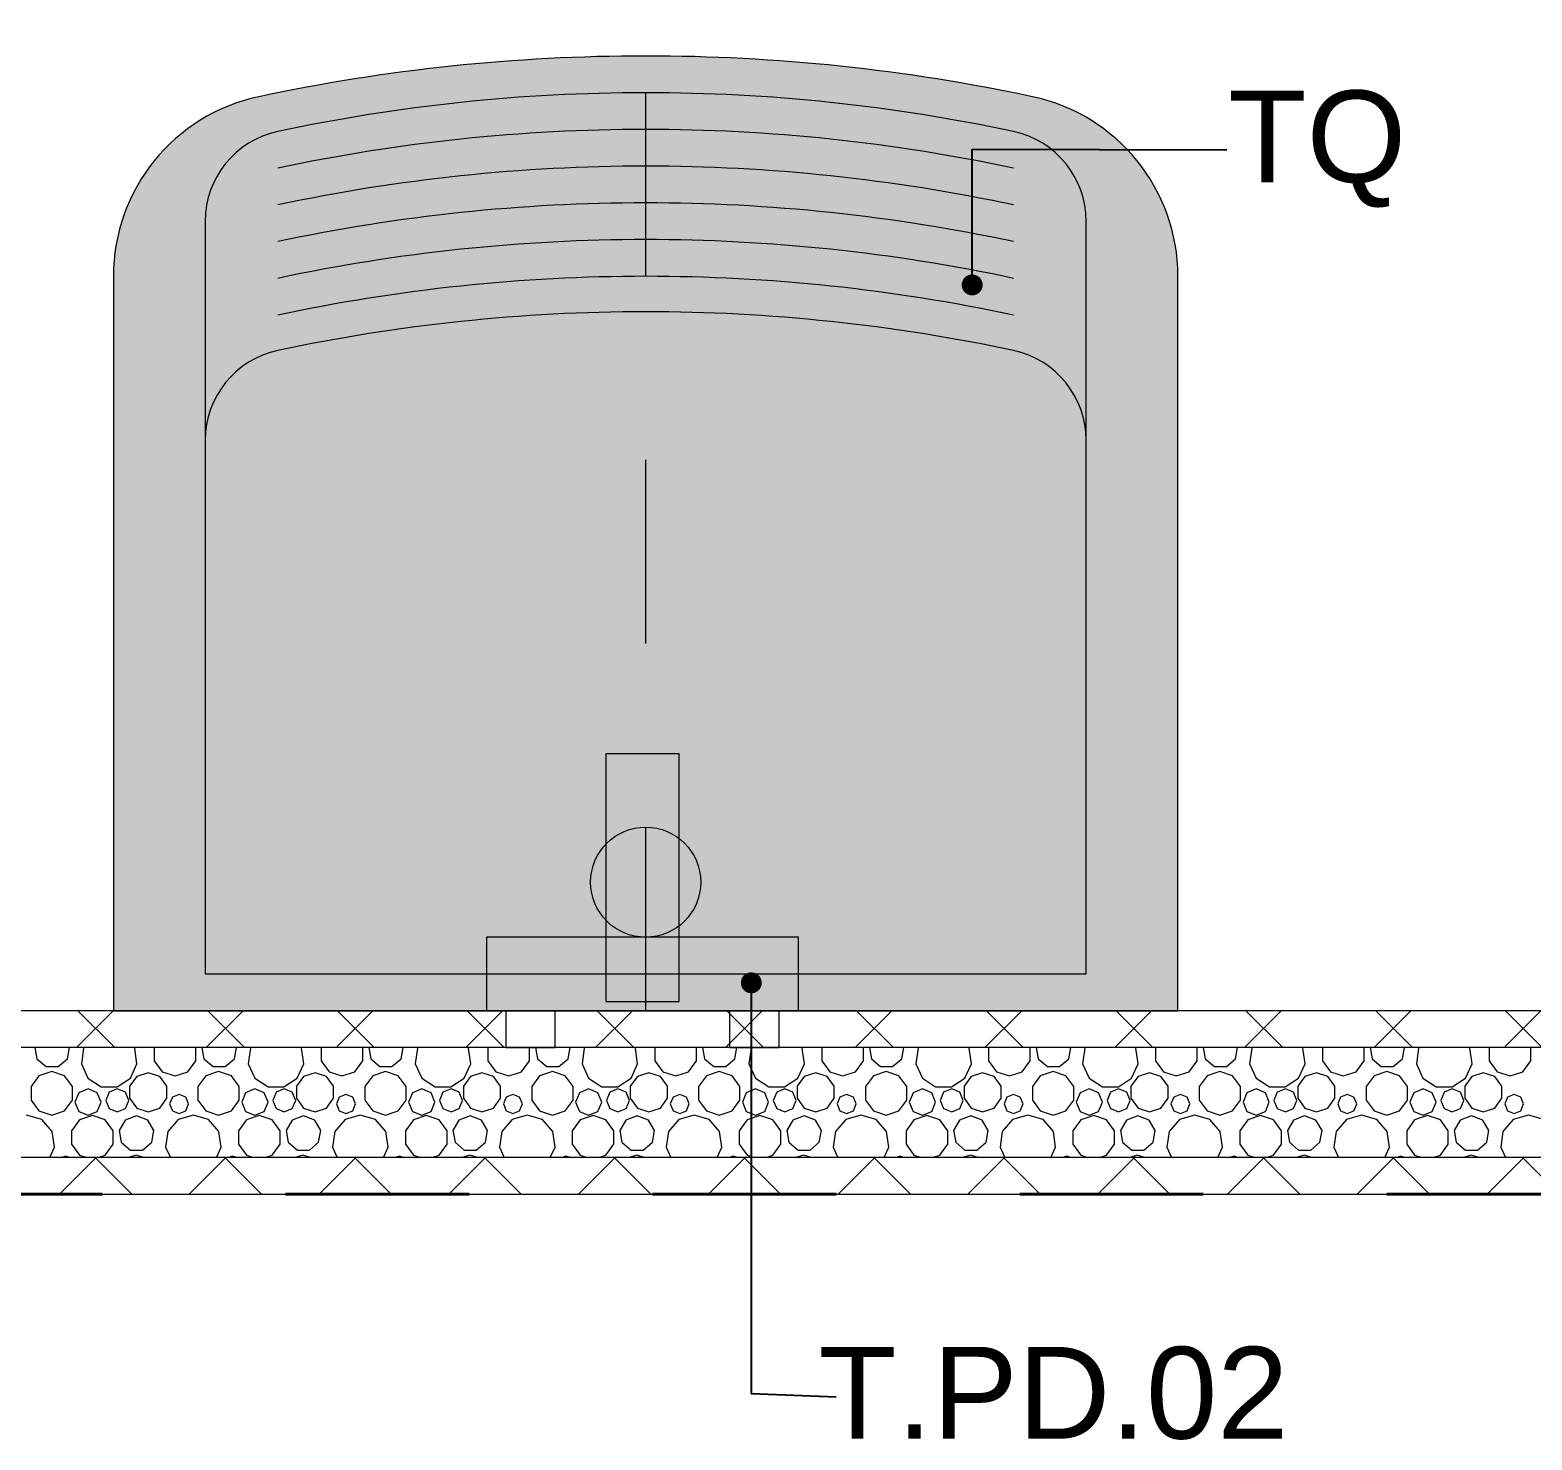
# Model space of a CAD drawing. Header units: metres. Extents: x -1.4 to 64, y -2.2 to 1.7.
# Drawn here: x -0.389 to 0.429, y -2.133 to -1.365 of the extents above; entities that cross this region are included whole.
import ezdxf

# ---------------------------------------------------------------- set-up
doc = ezdxf.new("R2010")
doc.units = ezdxf.units.M
doc.header["$MEASUREMENT"] = 0
doc.linetypes.add('Dashed', pattern=[0.035, 0.0225, -0.0125])
for name, color, linetype, lineweight in [('0_Caneta_No__1', 7, 'Continuous', 40), ('NOTAS-DETALHAMENTO.EXEC_Caneta_No__1', 7, 'Continuous', 40), ('NOTAS-DETALHAMENTO.EXEC_Caneta_No__241', 7, 'Continuous', 13), ('PAREDE CONSTRUIR_Caneta_No__241', 7, 'Continuous', 13), ('PAREDE CONSTRUIR_Caneta_No__83', 84, 'Continuous', 0)]:
    doc.layers.add(name, color=color, linetype=linetype, lineweight=lineweight)
for name, color, linetype, lineweight, true_color in [('EIXO HIDRÁULICO - Executivo.EXEC_Caneta_No__167', 7, 'Continuous', 0, 0x0035d5), ('LOUCAS-METAIS.ARQ_Caneta_No__13', 7, 'Continuous', 0, 0xaaaaaa), ('LOUCAS-METAIS.ARQ_Caneta_No__18', 7, 'Continuous', 0, 0xdfdfdf), ('Novo_LOUCAS-METAIS.ARQ_Caneta_No__13', 7, 'Continuous', 0, 0xaaaaaa), ('PAREDE CONSTRUIR_Caneta_No__96', 7, 'Continuous', 0, 0xb6b6b6)]:
    doc.layers.add(name, color=color, linetype=linetype, lineweight=lineweight, true_color=true_color)
doc.styles.add('GENERATED_STYLE_1', font='arial.ttf')
doc.dimstyles.new('GENERATED_STYLE__4', dxfattribs={"dimtxt": 0.18, "dimasz": 0.0228, "dimexe": 0.18, "dimexo": 0.0625, "dimgap": 0, "dimtad": 0, "dimtih": 1, "dimtoh": 1, "dimdec": 4, "dimzin": 0, "dimdsep": 46, "dimcen": 0.09, "dimadec": 0, "dimazin": 0, "dimtfac": 1, "dimtdec": 4, "dimtmove": 0, "dimatfit": 3, "dimldrblk": 'ARROWHEAD_11', "dimfxl": 0, "dimtolj": 1, "dimtzin": 0, "dimarcsym": 0})
pattern_1 = [(45, (0, 0), (-0.0353553, 0.0353553), []), (135, (0, 0), (0.0353553, 0.0353553), [])]

# ---------------------------------------------------------------- blocks, each defined once
blk = doc.blocks.new('*X7')
at = {"layer": 'PAREDE CONSTRUIR_Caneta_No__96', "color": 253, "linetype": 'Continuous', "lineweight": 0, "true_color": 0xb6b6b6}
for p, q in [((-0.38656, -1.91955), (-0.38546, -1.92574)), ((-0.36886, -1.92574), (-0.36777, -1.91955)), ((-0.36005, -1.91991), (-0.36128, -1.92844)), ((-0.35975, -1.91955), (-0.36005, -1.91991)), ((-0.33221, -1.91991), (-0.33252, -1.91955)), ((-0.33099, -1.92844), (-0.33221, -1.91991)), ((-0.32158, -1.91955), (-0.32158, -1.92683)), ((-0.2989, -1.92683), (-0.2989, -1.91955)), ((-0.29563, -1.91955), (-0.29454, -1.92574)), ((-0.27793, -1.92574), (-0.27684, -1.91955)), ((-0.26913, -1.91991), (-0.27035, -1.92844)), ((-0.26882, -1.91955), (-0.26913, -1.91991)), ((-0.24129, -1.91991), (-0.24159, -1.91955)), ((-0.24006, -1.92844), (-0.24129, -1.91991)), ((-0.23066, -1.91955), (-0.23066, -1.92683)), ((-0.20797, -1.92683), (-0.20797, -1.91955)), ((-0.2047, -1.91955), (-0.20361, -1.92574)), ((-0.187, -1.92574), (-0.18591, -1.91955)), ((-0.1782, -1.91991), (-0.17943, -1.92844)), ((-0.17789, -1.91955), (-0.1782, -1.91991)), ((-0.15036, -1.91991), (-0.15067, -1.91955)), ((-0.14913, -1.92844), (-0.15036, -1.91991)), ((-0.13973, -1.91955), (-0.13973, -1.92683)), ((-0.11705, -1.92683), (-0.11705, -1.91955)), ((-0.11378, -1.91955), (-0.11268, -1.92574)), ((-0.09608, -1.92574), (-0.09498, -1.91955)), ((-0.08727, -1.91991), (-0.0885, -1.92844)), ((-0.08697, -1.91955), (-0.08727, -1.91991)), ((-0.05943, -1.91991), (-0.05974, -1.91955)), ((-0.05821, -1.92844), (-0.05943, -1.91991)), ((-0.0488, -1.91955), (-0.0488, -1.92683)), ((-0.02612, -1.92683), (-0.02612, -1.91955)), ((-0.02285, -1.91955), (-0.02176, -1.92574)), ((-0.00515, -1.92574), (-0.00406, -1.91955)), ((0.00365, -1.91991), (0.00243, -1.92844)), ((0.00396, -1.91955), (0.00365, -1.91991)), ((0.03149, -1.91991), (0.03119, -1.91955)), ((0.03272, -1.92844), (0.03149, -1.91991)), ((0.04212, -1.91955), (0.04212, -1.92683)), ((0.06481, -1.92683), (0.06481, -1.91955)), ((0.06808, -1.91955), (0.06917, -1.92574)), ((0.08578, -1.92574), (0.08687, -1.91955)), ((0.09458, -1.91991), (0.09335, -1.92844)), ((0.09489, -1.91955), (0.09458, -1.91991)), ((0.12242, -1.91991), (0.12211, -1.91955)), ((0.12365, -1.92844), (0.12242, -1.91991)), ((0.13305, -1.91955), (0.13305, -1.92683)), ((0.15574, -1.92683), (0.15574, -1.91955)), ((0.15901, -1.91955), (0.1601, -1.92574)), ((0.17671, -1.92574), (0.1778, -1.91955)), ((0.18551, -1.91991), (0.18428, -1.92844)), ((0.18582, -1.91955), (0.18551, -1.91991)), ((0.21335, -1.91991), (0.21304, -1.91955)), ((0.21458, -1.92844), (0.21335, -1.91991)), ((0.22398, -1.91955), (0.22398, -1.92683)), ((0.24666, -1.92683), (0.24666, -1.91955)), ((0.24993, -1.91955), (0.25102, -1.92574)), ((0.26763, -1.92574), (0.26872, -1.91955)), ((0.27643, -1.91991), (0.27521, -1.92844)), ((0.27674, -1.91955), (0.27643, -1.91991)), ((0.30428, -1.91991), (0.30397, -1.91955)), ((0.3055, -1.92844), (0.30428, -1.91991)), ((0.3149, -1.91955), (0.3149, -1.92683)), ((0.33759, -1.92683), (0.33759, -1.91955)), ((0.34086, -1.91955), (0.34195, -1.92574)), ((0.35856, -1.92574), (0.35965, -1.91955)), ((0.36736, -1.91991), (0.36613, -1.92844)), ((0.36767, -1.91955), (0.36736, -1.91991)), ((0.3952, -1.91991), (0.39489, -1.91955)), ((0.39643, -1.92844), (0.3952, -1.91991)), ((0.40583, -1.91955), (0.40583, -1.92683)), ((0.42852, -1.92683), (0.42852, -1.91955)), ((-0.38546, -1.92574), (-0.38044, -1.92996)), ((-0.38044, -1.92996), (-0.37388, -1.92996)), ((-0.37388, -1.92996), (-0.36886, -1.92574)), ((-0.36128, -1.92844), (-0.3577, -1.93628)), ((-0.33457, -1.93628), (-0.33099, -1.92844)), ((-0.32158, -1.92683), (-0.31725, -1.9328)), ((-0.30323, -1.9328), (-0.2989, -1.92683)), ((-0.29454, -1.92574), (-0.28951, -1.92996)), ((-0.28951, -1.92996), (-0.28295, -1.92996)), ((-0.28295, -1.92996), (-0.27793, -1.92574)), ((-0.27035, -1.92844), (-0.26677, -1.93628)), ((-0.24364, -1.93628), (-0.24006, -1.92844)), ((-0.23066, -1.92683), (-0.22633, -1.9328)), ((-0.21231, -1.9328), (-0.20797, -1.92683)), ((-0.20361, -1.92574), (-0.19859, -1.92996)), ((-0.19859, -1.92996), (-0.19203, -1.92996)), ((-0.19203, -1.92996), (-0.187, -1.92574)), ((-0.17943, -1.92844), (-0.17584, -1.93628)), ((-0.15271, -1.93628), (-0.14913, -1.92844)), ((-0.13973, -1.92683), (-0.1354, -1.9328)), ((-0.12138, -1.9328), (-0.11705, -1.92683)), ((-0.11268, -1.92574), (-0.10766, -1.92996)), ((-0.10766, -1.92996), (-0.1011, -1.92996)), ((-0.1011, -1.92996), (-0.09608, -1.92574)), ((-0.0885, -1.92844), (-0.08492, -1.93628)), ((-0.06179, -1.93628), (-0.05821, -1.92844)), ((-0.0488, -1.92683), (-0.04447, -1.9328)), ((-0.03045, -1.9328), (-0.02612, -1.92683)), ((-0.02176, -1.92574), (-0.01673, -1.92996)), ((-0.01673, -1.92996), (-0.01017, -1.92996)), ((-0.01017, -1.92996), (-0.00515, -1.92574)), ((0.00243, -1.92844), (0.00601, -1.93628)), ((0.02914, -1.93628), (0.03272, -1.92844)), ((0.04212, -1.92683), (0.04646, -1.9328)), ((0.06048, -1.9328), (0.06481, -1.92683)), ((0.06917, -1.92574), (0.07419, -1.92996)), ((0.07419, -1.92996), (0.08075, -1.92996)), ((0.08075, -1.92996), (0.08578, -1.92574)), ((0.09335, -1.92844), (0.09694, -1.93628)), ((0.12007, -1.93628), (0.12365, -1.92844)), ((0.13305, -1.92683), (0.13738, -1.9328)), ((0.1514, -1.9328), (0.15574, -1.92683)), ((0.1601, -1.92574), (0.16512, -1.92996)), ((0.16512, -1.92996), (0.17168, -1.92996)), ((0.17168, -1.92996), (0.17671, -1.92574)), ((0.18428, -1.92844), (0.18786, -1.93628)), ((0.21099, -1.93628), (0.21458, -1.92844)), ((0.22398, -1.92683), (0.22831, -1.9328)), ((0.24233, -1.9328), (0.24666, -1.92683)), ((0.25102, -1.92574), (0.25605, -1.92996)), ((0.25605, -1.92996), (0.26261, -1.92996)), ((0.26261, -1.92996), (0.26763, -1.92574)), ((0.27521, -1.92844), (0.27879, -1.93628)), ((0.30192, -1.93628), (0.3055, -1.92844)), ((0.3149, -1.92683), (0.31924, -1.9328)), ((0.33326, -1.9328), (0.33759, -1.92683)), ((0.34195, -1.92574), (0.34698, -1.92996)), ((0.34698, -1.92996), (0.35353, -1.92996)), ((0.35353, -1.92996), (0.35856, -1.92574)), ((0.36613, -1.92844), (0.36972, -1.93628)), ((0.39285, -1.93628), (0.39643, -1.92844)), ((0.40583, -1.92683), (0.41016, -1.9328)), ((0.42418, -1.9328), (0.42852, -1.92683)), ((-0.38437, -1.93497), (-0.38866, -1.94088)), ((-0.37742, -1.93271), (-0.38437, -1.93497)), ((-0.37046, -1.93497), (-0.37742, -1.93271)), ((-0.36617, -1.94088), (-0.37046, -1.93497)), ((-0.3577, -1.93628), (-0.35044, -1.94095)), ((-0.34182, -1.94095), (-0.33457, -1.93628)), ((-0.33111, -1.93539), (-0.33497, -1.94071)), ((-0.32486, -1.93336), (-0.33111, -1.93539)), ((-0.3186, -1.93539), (-0.32486, -1.93336)), ((-0.31474, -1.94071), (-0.3186, -1.93539)), ((-0.31725, -1.9328), (-0.31024, -1.93508)), ((-0.31024, -1.93508), (-0.30323, -1.9328)), ((-0.29344, -1.93497), (-0.29774, -1.94088)), ((-0.28649, -1.93271), (-0.29344, -1.93497)), ((-0.27954, -1.93497), (-0.28649, -1.93271)), ((-0.27524, -1.94088), (-0.27954, -1.93497)), ((-0.26677, -1.93628), (-0.25952, -1.94095)), ((-0.2509, -1.94095), (-0.24364, -1.93628)), ((-0.24018, -1.93539), (-0.24405, -1.94071)), ((-0.23393, -1.93336), (-0.24018, -1.93539)), ((-0.22768, -1.93539), (-0.23393, -1.93336)), ((-0.22381, -1.94071), (-0.22768, -1.93539)), ((-0.22633, -1.9328), (-0.21932, -1.93508)), ((-0.21932, -1.93508), (-0.21231, -1.9328)), ((-0.20251, -1.93497), (-0.20681, -1.94088)), ((-0.19556, -1.93271), (-0.20251, -1.93497)), ((-0.18861, -1.93497), (-0.19556, -1.93271)), ((-0.18431, -1.94088), (-0.18861, -1.93497)), ((-0.17584, -1.93628), (-0.16859, -1.94095)), ((-0.15997, -1.94095), (-0.15271, -1.93628)), ((-0.14926, -1.93539), (-0.15312, -1.94071)), ((-0.143, -1.93336), (-0.14926, -1.93539)), ((-0.13675, -1.93539), (-0.143, -1.93336)), ((-0.13289, -1.94071), (-0.13675, -1.93539)), ((-0.1354, -1.9328), (-0.12839, -1.93508)), ((-0.12839, -1.93508), (-0.12138, -1.9328)), ((-0.11159, -1.93497), (-0.11588, -1.94088)), ((-0.10463, -1.93271), (-0.11159, -1.93497)), ((-0.09768, -1.93497), (-0.10463, -1.93271)), ((-0.09339, -1.94088), (-0.09768, -1.93497)), ((-0.08492, -1.93628), (-0.07766, -1.94095)), ((-0.06904, -1.94095), (-0.06179, -1.93628)), ((-0.05833, -1.93539), (-0.06219, -1.94071)), ((-0.05208, -1.93336), (-0.05833, -1.93539)), ((-0.04582, -1.93539), (-0.05208, -1.93336)), ((-0.04196, -1.94071), (-0.04582, -1.93539)), ((-0.04447, -1.9328), (-0.03746, -1.93508)), ((-0.03746, -1.93508), (-0.03045, -1.9328)), ((-0.02066, -1.93497), (-0.02496, -1.94088)), ((-0.01371, -1.93271), (-0.02066, -1.93497)), ((-0.00676, -1.93497), (-0.01371, -1.93271)), ((-0.00246, -1.94088), (-0.00676, -1.93497)), ((0.00601, -1.93628), (0.01326, -1.94095)), ((0.02189, -1.94095), (0.02914, -1.93628)), ((0.0326, -1.93539), (0.02873, -1.94071)), ((0.03885, -1.93336), (0.0326, -1.93539)), ((0.0451, -1.93539), (0.03885, -1.93336)), ((0.04897, -1.94071), (0.0451, -1.93539)), ((0.04646, -1.9328), (0.05347, -1.93508)), ((0.05347, -1.93508), (0.06048, -1.9328)), ((0.07027, -1.93497), (0.06597, -1.94088)), ((0.07722, -1.93271), (0.07027, -1.93497)), ((0.08417, -1.93497), (0.07722, -1.93271)), ((0.08847, -1.94088), (0.08417, -1.93497)), ((0.09694, -1.93628), (0.10419, -1.94095)), ((0.11281, -1.94095), (0.12007, -1.93628)), ((0.12352, -1.93539), (0.11966, -1.94071)), ((0.12978, -1.93336), (0.12352, -1.93539)), ((0.13603, -1.93539), (0.12978, -1.93336)), ((0.13989, -1.94071), (0.13603, -1.93539)), ((0.13738, -1.9328), (0.14439, -1.93508)), ((0.14439, -1.93508), (0.1514, -1.9328)), ((0.16119, -1.93497), (0.1569, -1.94088)), ((0.16815, -1.93271), (0.16119, -1.93497)), ((0.1751, -1.93497), (0.16815, -1.93271)), ((0.17939, -1.94088), (0.1751, -1.93497)), ((0.18786, -1.93628), (0.19512, -1.94095)), ((0.20374, -1.94095), (0.21099, -1.93628)), ((0.21445, -1.93539), (0.21059, -1.94071)), ((0.2207, -1.93336), (0.21445, -1.93539)), ((0.22696, -1.93539), (0.2207, -1.93336)), ((0.23082, -1.94071), (0.22696, -1.93539)), ((0.22831, -1.9328), (0.23532, -1.93508)), ((0.23532, -1.93508), (0.24233, -1.9328)), ((0.25212, -1.93497), (0.24782, -1.94088)), ((0.25907, -1.93271), (0.25212, -1.93497)), ((0.26602, -1.93497), (0.25907, -1.93271)), ((0.27032, -1.94088), (0.26602, -1.93497)), ((0.27879, -1.93628), (0.28604, -1.94095)), ((0.29467, -1.94095), (0.30192, -1.93628)), ((0.30538, -1.93539), (0.30151, -1.94071)), ((0.31163, -1.93336), (0.30538, -1.93539)), ((0.31788, -1.93539), (0.31163, -1.93336)), ((0.32175, -1.94071), (0.31788, -1.93539)), ((0.31924, -1.9328), (0.32625, -1.93508)), ((0.32625, -1.93508), (0.33326, -1.9328)), ((0.34305, -1.93497), (0.33875, -1.94088)), ((0.35, -1.93271), (0.34305, -1.93497)), ((0.35695, -1.93497), (0.35, -1.93271)), ((0.36125, -1.94088), (0.35695, -1.93497)), ((0.36972, -1.93628), (0.37697, -1.94095)), ((0.38559, -1.94095), (0.39285, -1.93628)), ((0.3963, -1.93539), (0.39244, -1.94071)), ((0.40256, -1.93336), (0.3963, -1.93539)), ((0.40881, -1.93539), (0.40256, -1.93336)), ((0.41267, -1.94071), (0.40881, -1.93539)), ((0.41016, -1.9328), (0.41717, -1.93508)), ((0.41717, -1.93508), (0.42418, -1.9328)), ((-0.38866, -1.94088), (-0.38866, -1.94819)), ((-0.36617, -1.94819), (-0.36617, -1.94088)), ((-0.36271, -1.94426), (-0.3648, -1.94931)), ((-0.35766, -1.94217), (-0.36271, -1.94426)), ((-0.3526, -1.94426), (-0.35766, -1.94217)), ((-0.35051, -1.94931), (-0.3526, -1.94426)), ((-0.35044, -1.94095), (-0.34182, -1.94095)), ((-0.34613, -1.94399), (-0.34797, -1.94843)), ((-0.3417, -1.94216), (-0.34613, -1.94399)), ((-0.33727, -1.94399), (-0.3417, -1.94216)), ((-0.33543, -1.94843), (-0.33727, -1.94399)), ((-0.33497, -1.94071), (-0.33497, -1.94728)), ((-0.33497, -1.94728), (-0.33111, -1.9526)), ((-0.3186, -1.9526), (-0.31474, -1.94728)), ((-0.31474, -1.94728), (-0.31474, -1.94071)), ((-0.31167, -1.94669), (-0.31318, -1.95035)), ((-0.30801, -1.94518), (-0.31167, -1.94669)), ((-0.30436, -1.94669), (-0.30801, -1.94518)), ((-0.30285, -1.95035), (-0.30436, -1.94669)), ((-0.29774, -1.94088), (-0.29774, -1.94819)), ((-0.27524, -1.94819), (-0.27524, -1.94088)), ((-0.27178, -1.94426), (-0.27388, -1.94931)), ((-0.26673, -1.94217), (-0.27178, -1.94426)), ((-0.26168, -1.94426), (-0.26673, -1.94217)), ((-0.25958, -1.94931), (-0.26168, -1.94426)), ((-0.25952, -1.94095), (-0.2509, -1.94095)), ((-0.25521, -1.94399), (-0.25704, -1.94843)), ((-0.25077, -1.94216), (-0.25521, -1.94399)), ((-0.24634, -1.94399), (-0.25077, -1.94216)), ((-0.24451, -1.94843), (-0.24634, -1.94399)), ((-0.24405, -1.94071), (-0.24405, -1.94728)), ((-0.24405, -1.94728), (-0.24018, -1.9526)), ((-0.22768, -1.9526), (-0.22381, -1.94728)), ((-0.22381, -1.94728), (-0.22381, -1.94071)), ((-0.22074, -1.94669), (-0.22226, -1.95035)), ((-0.21709, -1.94518), (-0.22074, -1.94669)), ((-0.21343, -1.94669), (-0.21709, -1.94518)), ((-0.21192, -1.95035), (-0.21343, -1.94669)), ((-0.20681, -1.94088), (-0.20681, -1.94819)), ((-0.18431, -1.94819), (-0.18431, -1.94088)), ((-0.18086, -1.94426), (-0.18295, -1.94931)), ((-0.1758, -1.94217), (-0.18086, -1.94426)), ((-0.17075, -1.94426), (-0.1758, -1.94217)), ((-0.16866, -1.94931), (-0.17075, -1.94426)), ((-0.16859, -1.94095), (-0.15997, -1.94095)), ((-0.16428, -1.94399), (-0.16612, -1.94843)), ((-0.15985, -1.94216), (-0.16428, -1.94399)), ((-0.15541, -1.94399), (-0.15985, -1.94216)), ((-0.15358, -1.94843), (-0.15541, -1.94399)), ((-0.15312, -1.94071), (-0.15312, -1.94728)), ((-0.15312, -1.94728), (-0.14926, -1.9526)), ((-0.13675, -1.9526), (-0.13289, -1.94728)), ((-0.13289, -1.94728), (-0.13289, -1.94071)), ((-0.12982, -1.94669), (-0.13133, -1.95035)), ((-0.12616, -1.94518), (-0.12982, -1.94669)), ((-0.12251, -1.94669), (-0.12616, -1.94518)), ((-0.12099, -1.95035), (-0.12251, -1.94669)), ((-0.11588, -1.94088), (-0.11588, -1.94819)), ((-0.09339, -1.94819), (-0.09339, -1.94088)), ((-0.08993, -1.94426), (-0.09202, -1.94931)), ((-0.08488, -1.94217), (-0.08993, -1.94426)), ((-0.07982, -1.94426), (-0.08488, -1.94217)), ((-0.07773, -1.94931), (-0.07982, -1.94426)), ((-0.07766, -1.94095), (-0.06904, -1.94095)), ((-0.07335, -1.94399), (-0.07519, -1.94843)), ((-0.06892, -1.94216), (-0.07335, -1.94399)), ((-0.06449, -1.94399), (-0.06892, -1.94216)), ((-0.06265, -1.94843), (-0.06449, -1.94399)), ((-0.06219, -1.94071), (-0.06219, -1.94728)), ((-0.06219, -1.94728), (-0.05833, -1.9526)), ((-0.04582, -1.9526), (-0.04196, -1.94728)), ((-0.04196, -1.94728), (-0.04196, -1.94071)), ((-0.03889, -1.94669), (-0.0404, -1.95035)), ((-0.03523, -1.94518), (-0.03889, -1.94669)), ((-0.03158, -1.94669), (-0.03523, -1.94518)), ((-0.03006, -1.95035), (-0.03158, -1.94669)), ((-0.02496, -1.94088), (-0.02496, -1.94819)), ((-0.00246, -1.94819), (-0.00246, -1.94088)), ((0.001, -1.94426), (-0.0011, -1.94931)), ((0.00605, -1.94217), (0.001, -1.94426)), ((0.0111, -1.94426), (0.00605, -1.94217)), ((0.0132, -1.94931), (0.0111, -1.94426)), ((0.01326, -1.94095), (0.02189, -1.94095)), ((0.01757, -1.94399), (0.01574, -1.94843)), ((0.02201, -1.94216), (0.01757, -1.94399)), ((0.02644, -1.94399), (0.02201, -1.94216)), ((0.02828, -1.94843), (0.02644, -1.94399)), ((0.02873, -1.94071), (0.02873, -1.94728)), ((0.02873, -1.94728), (0.0326, -1.9526)), ((0.0451, -1.9526), (0.04897, -1.94728)), ((0.04897, -1.94728), (0.04897, -1.94071)), ((0.05204, -1.94669), (0.05052, -1.95035)), ((0.05569, -1.94518), (0.05204, -1.94669)), ((0.05935, -1.94669), (0.05569, -1.94518)), ((0.06086, -1.95035), (0.05935, -1.94669)), ((0.06597, -1.94088), (0.06597, -1.94819)), ((0.08847, -1.94819), (0.08847, -1.94088)), ((0.09192, -1.94426), (0.08983, -1.94931)), ((0.09698, -1.94217), (0.09192, -1.94426)), ((0.10203, -1.94426), (0.09698, -1.94217)), ((0.10412, -1.94931), (0.10203, -1.94426)), ((0.10419, -1.94095), (0.11281, -1.94095)), ((0.1085, -1.94399), (0.10667, -1.94843)), ((0.11293, -1.94216), (0.1085, -1.94399)), ((0.11737, -1.94399), (0.11293, -1.94216)), ((0.1192, -1.94843), (0.11737, -1.94399)), ((0.11966, -1.94071), (0.11966, -1.94728)), ((0.11966, -1.94728), (0.12352, -1.9526)), ((0.13603, -1.9526), (0.13989, -1.94728)), ((0.13989, -1.94728), (0.13989, -1.94071)), ((0.14297, -1.94669), (0.14145, -1.95035)), ((0.14662, -1.94518), (0.14297, -1.94669)), ((0.15028, -1.94669), (0.14662, -1.94518)), ((0.15179, -1.95035), (0.15028, -1.94669)), ((0.1569, -1.94088), (0.1569, -1.94819)), ((0.17939, -1.94819), (0.17939, -1.94088)), ((0.18285, -1.94426), (0.18076, -1.94931)), ((0.1879, -1.94217), (0.18285, -1.94426)), ((0.19296, -1.94426), (0.1879, -1.94217)), ((0.19505, -1.94931), (0.19296, -1.94426)), ((0.19512, -1.94095), (0.20374, -1.94095)), ((0.19943, -1.94399), (0.19759, -1.94843)), ((0.20386, -1.94216), (0.19943, -1.94399)), ((0.20829, -1.94399), (0.20386, -1.94216)), ((0.21013, -1.94843), (0.20829, -1.94399)), ((0.21059, -1.94071), (0.21059, -1.94728)), ((0.21059, -1.94728), (0.21445, -1.9526)), ((0.22696, -1.9526), (0.23082, -1.94728)), ((0.23082, -1.94728), (0.23082, -1.94071)), ((0.23389, -1.94669), (0.23238, -1.95035)), ((0.23755, -1.94518), (0.23389, -1.94669)), ((0.2412, -1.94669), (0.23755, -1.94518)), ((0.24272, -1.95035), (0.2412, -1.94669)), ((0.24782, -1.94088), (0.24782, -1.94819)), ((0.27032, -1.94819), (0.27032, -1.94088)), ((0.27378, -1.94426), (0.27168, -1.94931)), ((0.27883, -1.94217), (0.27378, -1.94426)), ((0.28388, -1.94426), (0.27883, -1.94217)), ((0.28598, -1.94931), (0.28388, -1.94426)), ((0.28604, -1.94095), (0.29467, -1.94095)), ((0.29035, -1.94399), (0.28852, -1.94843)), ((0.29479, -1.94216), (0.29035, -1.94399)), ((0.29922, -1.94399), (0.29479, -1.94216)), ((0.30106, -1.94843), (0.29922, -1.94399)), ((0.30151, -1.94071), (0.30151, -1.94728)), ((0.30151, -1.94728), (0.30538, -1.9526)), ((0.31788, -1.9526), (0.32175, -1.94728)), ((0.32175, -1.94728), (0.32175, -1.94071)), ((0.32482, -1.94669), (0.3233, -1.95035)), ((0.32847, -1.94518), (0.32482, -1.94669)), ((0.33213, -1.94669), (0.32847, -1.94518)), ((0.33364, -1.95035), (0.33213, -1.94669)), ((0.33875, -1.94088), (0.33875, -1.94819)), ((0.36125, -1.94819), (0.36125, -1.94088)), ((0.3647, -1.94426), (0.36261, -1.94931)), ((0.36976, -1.94217), (0.3647, -1.94426)), ((0.37481, -1.94426), (0.36976, -1.94217)), ((0.3769, -1.94931), (0.37481, -1.94426)), ((0.37697, -1.94095), (0.38559, -1.94095)), ((0.38128, -1.94399), (0.37945, -1.94843)), ((0.38571, -1.94216), (0.38128, -1.94399)), ((0.39015, -1.94399), (0.38571, -1.94216)), ((0.39198, -1.94843), (0.39015, -1.94399)), ((0.39244, -1.94071), (0.39244, -1.94728)), ((0.39244, -1.94728), (0.3963, -1.9526)), ((0.40881, -1.9526), (0.41267, -1.94728)), ((0.41267, -1.94728), (0.41267, -1.94071)), ((0.41575, -1.94669), (0.41423, -1.95035)), ((0.4194, -1.94518), (0.41575, -1.94669)), ((0.42306, -1.94669), (0.4194, -1.94518)), ((0.42457, -1.95035), (0.42306, -1.94669)), ((-0.38866, -1.94819), (-0.38437, -1.9541)), ((-0.38437, -1.9541), (-0.37742, -1.95636)), ((-0.37742, -1.95636), (-0.37046, -1.9541)), ((-0.37046, -1.9541), (-0.36617, -1.94819)), ((-0.3648, -1.94931), (-0.36271, -1.95437)), ((-0.36271, -1.95437), (-0.35766, -1.95646)), ((-0.35766, -1.95646), (-0.3526, -1.95437)), ((-0.3526, -1.95437), (-0.35051, -1.94931)), ((-0.34797, -1.94843), (-0.34613, -1.95286)), ((-0.34613, -1.95286), (-0.3417, -1.95469)), ((-0.3417, -1.95469), (-0.33727, -1.95286)), ((-0.33727, -1.95286), (-0.33543, -1.94843)), ((-0.33111, -1.9526), (-0.32486, -1.95463)), ((-0.32486, -1.95463), (-0.3186, -1.9526)), ((-0.31318, -1.95035), (-0.31167, -1.954)), ((-0.31167, -1.954), (-0.30801, -1.95552)), ((-0.30801, -1.95552), (-0.30436, -1.954)), ((-0.30436, -1.954), (-0.30285, -1.95035)), ((-0.29774, -1.94819), (-0.29344, -1.9541)), ((-0.29344, -1.9541), (-0.28649, -1.95636)), ((-0.28649, -1.95636), (-0.27954, -1.9541)), ((-0.27954, -1.9541), (-0.27524, -1.94819)), ((-0.27388, -1.94931), (-0.27178, -1.95437)), ((-0.27178, -1.95437), (-0.26673, -1.95646)), ((-0.26673, -1.95646), (-0.26168, -1.95437)), ((-0.26168, -1.95437), (-0.25958, -1.94931)), ((-0.25704, -1.94843), (-0.25521, -1.95286)), ((-0.25521, -1.95286), (-0.25077, -1.95469)), ((-0.25077, -1.95469), (-0.24634, -1.95286)), ((-0.24634, -1.95286), (-0.24451, -1.94843)), ((-0.24018, -1.9526), (-0.23393, -1.95463)), ((-0.23393, -1.95463), (-0.22768, -1.9526)), ((-0.22226, -1.95035), (-0.22074, -1.954)), ((-0.22074, -1.954), (-0.21709, -1.95552)), ((-0.21709, -1.95552), (-0.21343, -1.954)), ((-0.21343, -1.954), (-0.21192, -1.95035)), ((-0.20681, -1.94819), (-0.20251, -1.9541)), ((-0.20251, -1.9541), (-0.19556, -1.95636)), ((-0.19556, -1.95636), (-0.18861, -1.9541)), ((-0.18861, -1.9541), (-0.18431, -1.94819)), ((-0.18295, -1.94931), (-0.18086, -1.95437)), ((-0.18086, -1.95437), (-0.1758, -1.95646)), ((-0.1758, -1.95646), (-0.17075, -1.95437)), ((-0.17075, -1.95437), (-0.16866, -1.94931)), ((-0.16612, -1.94843), (-0.16428, -1.95286)), ((-0.16428, -1.95286), (-0.15985, -1.95469)), ((-0.15985, -1.95469), (-0.15541, -1.95286)), ((-0.15541, -1.95286), (-0.15358, -1.94843)), ((-0.14926, -1.9526), (-0.143, -1.95463)), ((-0.143, -1.95463), (-0.13675, -1.9526)), ((-0.13133, -1.95035), (-0.12982, -1.954)), ((-0.12982, -1.954), (-0.12616, -1.95552)), ((-0.12616, -1.95552), (-0.12251, -1.954)), ((-0.12251, -1.954), (-0.12099, -1.95035)), ((-0.11588, -1.94819), (-0.11159, -1.9541)), ((-0.11159, -1.9541), (-0.10463, -1.95636)), ((-0.10463, -1.95636), (-0.09768, -1.9541)), ((-0.09768, -1.9541), (-0.09339, -1.94819)), ((-0.09202, -1.94931), (-0.08993, -1.95437)), ((-0.08993, -1.95437), (-0.08488, -1.95646)), ((-0.08488, -1.95646), (-0.07982, -1.95437)), ((-0.07982, -1.95437), (-0.07773, -1.94931)), ((-0.07519, -1.94843), (-0.07335, -1.95286)), ((-0.07335, -1.95286), (-0.06892, -1.95469)), ((-0.06892, -1.95469), (-0.06449, -1.95286)), ((-0.06449, -1.95286), (-0.06265, -1.94843)), ((-0.05833, -1.9526), (-0.05208, -1.95463)), ((-0.05208, -1.95463), (-0.04582, -1.9526)), ((-0.0404, -1.95035), (-0.03889, -1.954)), ((-0.03889, -1.954), (-0.03523, -1.95552)), ((-0.03523, -1.95552), (-0.03158, -1.954)), ((-0.03158, -1.954), (-0.03006, -1.95035)), ((-0.02496, -1.94819), (-0.02066, -1.9541)), ((-0.02066, -1.9541), (-0.01371, -1.95636)), ((-0.01371, -1.95636), (-0.00676, -1.9541)), ((-0.00676, -1.9541), (-0.00246, -1.94819)), ((-0.0011, -1.94931), (0.001, -1.95437)), ((0.001, -1.95437), (0.00605, -1.95646)), ((0.00605, -1.95646), (0.0111, -1.95437)), ((0.0111, -1.95437), (0.0132, -1.94931)), ((0.01574, -1.94843), (0.01757, -1.95286)), ((0.01757, -1.95286), (0.02201, -1.95469)), ((0.02201, -1.95469), (0.02644, -1.95286)), ((0.02644, -1.95286), (0.02828, -1.94843)), ((0.0326, -1.9526), (0.03885, -1.95463)), ((0.03885, -1.95463), (0.0451, -1.9526)), ((0.05052, -1.95035), (0.05204, -1.954)), ((0.05204, -1.954), (0.05569, -1.95552)), ((0.05569, -1.95552), (0.05935, -1.954)), ((0.05935, -1.954), (0.06086, -1.95035)), ((0.06597, -1.94819), (0.07027, -1.9541)), ((0.07027, -1.9541), (0.07722, -1.95636)), ((0.07722, -1.95636), (0.08417, -1.9541)), ((0.08417, -1.9541), (0.08847, -1.94819)), ((0.08983, -1.94931), (0.09192, -1.95437)), ((0.09192, -1.95437), (0.09698, -1.95646)), ((0.09698, -1.95646), (0.10203, -1.95437)), ((0.10203, -1.95437), (0.10412, -1.94931)), ((0.10667, -1.94843), (0.1085, -1.95286)), ((0.1085, -1.95286), (0.11293, -1.95469)), ((0.11293, -1.95469), (0.11737, -1.95286)), ((0.11737, -1.95286), (0.1192, -1.94843)), ((0.12352, -1.9526), (0.12978, -1.95463)), ((0.12978, -1.95463), (0.13603, -1.9526)), ((0.14145, -1.95035), (0.14297, -1.954)), ((0.14297, -1.954), (0.14662, -1.95552)), ((0.14662, -1.95552), (0.15028, -1.954)), ((0.15028, -1.954), (0.15179, -1.95035)), ((0.1569, -1.94819), (0.16119, -1.9541)), ((0.16119, -1.9541), (0.16815, -1.95636)), ((0.16815, -1.95636), (0.1751, -1.9541)), ((0.1751, -1.9541), (0.17939, -1.94819)), ((0.18076, -1.94931), (0.18285, -1.95437)), ((0.18285, -1.95437), (0.1879, -1.95646)), ((0.1879, -1.95646), (0.19296, -1.95437)), ((0.19296, -1.95437), (0.19505, -1.94931)), ((0.19759, -1.94843), (0.19943, -1.95286)), ((0.19943, -1.95286), (0.20386, -1.95469)), ((0.20386, -1.95469), (0.20829, -1.95286)), ((0.20829, -1.95286), (0.21013, -1.94843)), ((0.21445, -1.9526), (0.2207, -1.95463)), ((0.2207, -1.95463), (0.22696, -1.9526)), ((0.23238, -1.95035), (0.23389, -1.954)), ((0.23389, -1.954), (0.23755, -1.95552)), ((0.23755, -1.95552), (0.2412, -1.954)), ((0.2412, -1.954), (0.24272, -1.95035)), ((0.24782, -1.94819), (0.25212, -1.9541)), ((0.25212, -1.9541), (0.25907, -1.95636)), ((0.25907, -1.95636), (0.26602, -1.9541)), ((0.26602, -1.9541), (0.27032, -1.94819)), ((0.27168, -1.94931), (0.27378, -1.95437)), ((0.27378, -1.95437), (0.27883, -1.95646)), ((0.27883, -1.95646), (0.28388, -1.95437)), ((0.28388, -1.95437), (0.28598, -1.94931)), ((0.28852, -1.94843), (0.29035, -1.95286)), ((0.29035, -1.95286), (0.29479, -1.95469)), ((0.29479, -1.95469), (0.29922, -1.95286)), ((0.29922, -1.95286), (0.30106, -1.94843)), ((0.30538, -1.9526), (0.31163, -1.95463)), ((0.31163, -1.95463), (0.31788, -1.9526)), ((0.3233, -1.95035), (0.32482, -1.954)), ((0.32482, -1.954), (0.32847, -1.95552)), ((0.32847, -1.95552), (0.33213, -1.954)), ((0.33213, -1.954), (0.33364, -1.95035)), ((0.33875, -1.94819), (0.34305, -1.9541)), ((0.34305, -1.9541), (0.35, -1.95636)), ((0.35, -1.95636), (0.35695, -1.9541)), ((0.35695, -1.9541), (0.36125, -1.94819)), ((0.36261, -1.94931), (0.3647, -1.95437)), ((0.3647, -1.95437), (0.36976, -1.95646)), ((0.36976, -1.95646), (0.37481, -1.95437)), ((0.37481, -1.95437), (0.3769, -1.94931)), ((0.37945, -1.94843), (0.38128, -1.95286)), ((0.38128, -1.95286), (0.38571, -1.95469)), ((0.38571, -1.95469), (0.39015, -1.95286)), ((0.39015, -1.95286), (0.39198, -1.94843)), ((0.3963, -1.9526), (0.40256, -1.95463)), ((0.40256, -1.95463), (0.40881, -1.9526)), ((0.41423, -1.95035), (0.41575, -1.954)), ((0.41575, -1.954), (0.4194, -1.95552)), ((0.4194, -1.95552), (0.42306, -1.954)), ((0.42306, -1.954), (0.42457, -1.95035)), ((-0.38286, -1.95889), (-0.39113, -1.95646)), ((-0.37721, -1.96541), (-0.38286, -1.95889)), ((-0.36225, -1.959), (-0.36658, -1.96496)), ((-0.35524, -1.95672), (-0.36225, -1.959)), ((-0.34823, -1.959), (-0.35524, -1.95672)), ((-0.3439, -1.96496), (-0.34823, -1.959)), ((-0.3374, -1.9591), (-0.34068, -1.96478)), ((-0.33123, -1.95685), (-0.3374, -1.9591)), ((-0.32507, -1.9591), (-0.33123, -1.95685)), ((-0.32179, -1.96478), (-0.32507, -1.9591)), ((-0.30848, -1.95889), (-0.31413, -1.96541)), ((-0.30021, -1.95646), (-0.30848, -1.95889)), ((-0.29193, -1.95889), (-0.30021, -1.95646)), ((-0.28629, -1.96541), (-0.29193, -1.95889)), ((-0.27133, -1.959), (-0.27566, -1.96496)), ((-0.26432, -1.95672), (-0.27133, -1.959)), ((-0.25731, -1.959), (-0.26432, -1.95672)), ((-0.25297, -1.96496), (-0.25731, -1.959)), ((-0.24647, -1.9591), (-0.24975, -1.96478)), ((-0.24031, -1.95685), (-0.24647, -1.9591)), ((-0.23414, -1.9591), (-0.24031, -1.95685)), ((-0.23086, -1.96478), (-0.23414, -1.9591)), ((-0.21755, -1.95889), (-0.2232, -1.96541)), ((-0.20928, -1.95646), (-0.21755, -1.95889)), ((-0.20101, -1.95889), (-0.20928, -1.95646)), ((-0.19536, -1.96541), (-0.20101, -1.95889)), ((-0.1804, -1.959), (-0.18473, -1.96496)), ((-0.17339, -1.95672), (-0.1804, -1.959)), ((-0.16638, -1.959), (-0.17339, -1.95672)), ((-0.16205, -1.96496), (-0.16638, -1.959)), ((-0.15554, -1.9591), (-0.15882, -1.96478)), ((-0.14938, -1.95685), (-0.15554, -1.9591)), ((-0.14322, -1.9591), (-0.14938, -1.95685)), ((-0.13994, -1.96478), (-0.14322, -1.9591)), ((-0.12663, -1.95889), (-0.13227, -1.96541)), ((-0.11835, -1.95646), (-0.12663, -1.95889)), ((-0.11008, -1.95889), (-0.11835, -1.95646)), ((-0.10443, -1.96541), (-0.11008, -1.95889)), ((-0.08947, -1.959), (-0.0938, -1.96496)), ((-0.08246, -1.95672), (-0.08947, -1.959)), ((-0.07545, -1.959), (-0.08246, -1.95672)), ((-0.07112, -1.96496), (-0.07545, -1.959)), ((-0.06462, -1.9591), (-0.0679, -1.96478)), ((-0.05845, -1.95685), (-0.06462, -1.9591)), ((-0.05229, -1.9591), (-0.05845, -1.95685)), ((-0.04901, -1.96478), (-0.05229, -1.9591)), ((-0.0357, -1.95889), (-0.04135, -1.96541)), ((-0.02743, -1.95646), (-0.0357, -1.95889)), ((-0.01915, -1.95889), (-0.02743, -1.95646)), ((-0.01351, -1.96541), (-0.01915, -1.95889)), ((0.00146, -1.959), (-0.00288, -1.96496)), ((0.00847, -1.95672), (0.00146, -1.959)), ((0.01548, -1.959), (0.00847, -1.95672)), ((0.01981, -1.96496), (0.01548, -1.959)), ((0.02631, -1.9591), (0.02303, -1.96478)), ((0.03247, -1.95685), (0.02631, -1.9591)), ((0.03864, -1.9591), (0.03247, -1.95685)), ((0.04192, -1.96478), (0.03864, -1.9591)), ((0.05523, -1.95889), (0.04958, -1.96541)), ((0.0635, -1.95646), (0.05523, -1.95889)), ((0.07177, -1.95889), (0.0635, -1.95646)), ((0.07742, -1.96541), (0.07177, -1.95889)), ((0.09238, -1.959), (0.08805, -1.96496)), ((0.09939, -1.95672), (0.09238, -1.959)), ((0.1064, -1.959), (0.09939, -1.95672)), ((0.11074, -1.96496), (0.1064, -1.959)), ((0.11724, -1.9591), (0.11396, -1.96478)), ((0.1234, -1.95685), (0.11724, -1.9591)), ((0.12956, -1.9591), (0.1234, -1.95685)), ((0.13284, -1.96478), (0.12956, -1.9591)), ((0.14615, -1.95889), (0.14051, -1.96541)), ((0.15443, -1.95646), (0.14615, -1.95889)), ((0.1627, -1.95889), (0.15443, -1.95646)), ((0.16835, -1.96541), (0.1627, -1.95889)), ((0.18331, -1.959), (0.17898, -1.96496)), ((0.19032, -1.95672), (0.18331, -1.959)), ((0.19733, -1.959), (0.19032, -1.95672)), ((0.20166, -1.96496), (0.19733, -1.959)), ((0.20816, -1.9591), (0.20488, -1.96478)), ((0.21433, -1.95685), (0.20816, -1.9591)), ((0.22049, -1.9591), (0.21433, -1.95685)), ((0.22377, -1.96478), (0.22049, -1.9591)), ((0.23708, -1.95889), (0.23143, -1.96541)), ((0.24535, -1.95646), (0.23708, -1.95889)), ((0.25363, -1.95889), (0.24535, -1.95646)), ((0.25928, -1.96541), (0.25363, -1.95889)), ((0.27424, -1.959), (0.2699, -1.96496)), ((0.28125, -1.95672), (0.27424, -1.959)), ((0.28826, -1.959), (0.28125, -1.95672)), ((0.29259, -1.96496), (0.28826, -1.959)), ((0.29909, -1.9591), (0.29581, -1.96478)), ((0.30525, -1.95685), (0.29909, -1.9591)), ((0.31142, -1.9591), (0.30525, -1.95685)), ((0.3147, -1.96478), (0.31142, -1.9591)), ((0.32801, -1.95889), (0.32236, -1.96541)), ((0.33628, -1.95646), (0.32801, -1.95889)), ((0.34456, -1.95889), (0.33628, -1.95646)), ((0.3502, -1.96541), (0.34456, -1.95889)), ((0.36516, -1.959), (0.36083, -1.96496)), ((0.37217, -1.95672), (0.36516, -1.959)), ((0.37918, -1.959), (0.37217, -1.95672)), ((0.38352, -1.96496), (0.37918, -1.959)), ((0.39002, -1.9591), (0.38674, -1.96478)), ((0.39618, -1.95685), (0.39002, -1.9591)), ((0.40235, -1.9591), (0.39618, -1.95685)), ((0.40562, -1.96478), (0.40235, -1.9591)), ((0.41894, -1.95889), (0.41329, -1.96541)), ((0.42721, -1.95646), (0.41894, -1.95889)), ((0.43548, -1.95889), (0.42721, -1.95646)), ((-0.37599, -1.97394), (-0.37721, -1.96541)), ((-0.36658, -1.96496), (-0.36658, -1.97233)), ((-0.3439, -1.97233), (-0.3439, -1.96496)), ((-0.34068, -1.96478), (-0.33954, -1.97124)), ((-0.33954, -1.97124), (-0.33451, -1.97545)), ((-0.32795, -1.97545), (-0.32293, -1.97124)), ((-0.32293, -1.97124), (-0.32179, -1.96478)), ((-0.31413, -1.96541), (-0.31535, -1.97394)), ((-0.28506, -1.97394), (-0.28629, -1.96541)), ((-0.27566, -1.96496), (-0.27566, -1.97233)), ((-0.25297, -1.97233), (-0.25297, -1.96496)), ((-0.24975, -1.96478), (-0.24861, -1.97124)), ((-0.24861, -1.97124), (-0.24359, -1.97545)), ((-0.23703, -1.97545), (-0.232, -1.97124)), ((-0.232, -1.97124), (-0.23086, -1.96478)), ((-0.2232, -1.96541), (-0.22443, -1.97394)), ((-0.19413, -1.97394), (-0.19536, -1.96541)), ((-0.18473, -1.96496), (-0.18473, -1.97233)), ((-0.16205, -1.97233), (-0.16205, -1.96496)), ((-0.15882, -1.96478), (-0.15768, -1.97124)), ((-0.15768, -1.97124), (-0.15266, -1.97545)), ((-0.1461, -1.97545), (-0.14108, -1.97124)), ((-0.14108, -1.97124), (-0.13994, -1.96478)), ((-0.13227, -1.96541), (-0.1335, -1.97394)), ((-0.10321, -1.97394), (-0.10443, -1.96541)), ((-0.0938, -1.96496), (-0.0938, -1.97233)), ((-0.07112, -1.97233), (-0.07112, -1.96496)), ((-0.0679, -1.96478), (-0.06676, -1.97124)), ((-0.06676, -1.97124), (-0.06173, -1.97545)), ((-0.05517, -1.97545), (-0.05015, -1.97124)), ((-0.05015, -1.97124), (-0.04901, -1.96478)), ((-0.04135, -1.96541), (-0.04257, -1.97394)), ((-0.01228, -1.97394), (-0.01351, -1.96541)), ((-0.00288, -1.96496), (-0.00288, -1.97233)), ((0.01981, -1.97233), (0.01981, -1.96496)), ((0.02303, -1.96478), (0.02417, -1.97124)), ((0.02417, -1.97124), (0.02919, -1.97545)), ((0.03575, -1.97545), (0.04078, -1.97124)), ((0.04078, -1.97124), (0.04192, -1.96478)), ((0.04958, -1.96541), (0.04835, -1.97394)), ((0.07865, -1.97394), (0.07742, -1.96541)), ((0.08805, -1.96496), (0.08805, -1.97233)), ((0.11074, -1.97233), (0.11074, -1.96496)), ((0.11396, -1.96478), (0.1151, -1.97124)), ((0.1151, -1.97124), (0.12012, -1.97545)), ((0.12668, -1.97545), (0.13171, -1.97124)), ((0.13171, -1.97124), (0.13284, -1.96478)), ((0.14051, -1.96541), (0.13928, -1.97394)), ((0.16958, -1.97394), (0.16835, -1.96541)), ((0.17898, -1.96496), (0.17898, -1.97233)), ((0.20166, -1.97233), (0.20166, -1.96496)), ((0.20488, -1.96478), (0.20602, -1.97124)), ((0.20602, -1.97124), (0.21105, -1.97545)), ((0.21761, -1.97545), (0.22263, -1.97124)), ((0.22263, -1.97124), (0.22377, -1.96478)), ((0.23143, -1.96541), (0.23021, -1.97394)), ((0.2605, -1.97394), (0.25928, -1.96541)), ((0.2699, -1.96496), (0.2699, -1.97233)), ((0.29259, -1.97233), (0.29259, -1.96496)), ((0.29581, -1.96478), (0.29695, -1.97124)), ((0.29695, -1.97124), (0.30198, -1.97545)), ((0.30853, -1.97545), (0.31356, -1.97124)), ((0.31356, -1.97124), (0.3147, -1.96478)), ((0.32236, -1.96541), (0.32113, -1.97394)), ((0.35143, -1.97394), (0.3502, -1.96541)), ((0.36083, -1.96496), (0.36083, -1.97233)), ((0.38352, -1.97233), (0.38352, -1.96496)), ((0.38674, -1.96478), (0.38788, -1.97124)), ((0.38788, -1.97124), (0.3929, -1.97545)), ((0.39946, -1.97545), (0.40449, -1.97124)), ((0.40449, -1.97124), (0.40562, -1.96478)), ((0.41329, -1.96541), (0.41206, -1.97394)), ((-0.37855, -1.97955), (-0.37599, -1.97394)), ((-0.36986, -1.97885), (-0.372, -1.97955)), ((-0.36771, -1.97955), (-0.36986, -1.97885)), ((-0.36658, -1.97233), (-0.36225, -1.9783)), ((-0.36225, -1.9783), (-0.35839, -1.97955)), ((-0.35209, -1.97955), (-0.34823, -1.9783)), ((-0.34823, -1.9783), (-0.3439, -1.97233)), ((-0.33149, -1.97821), (-0.33563, -1.97955)), ((-0.33451, -1.97545), (-0.32795, -1.97545)), ((-0.32735, -1.97955), (-0.33149, -1.97821)), ((-0.31535, -1.97394), (-0.31279, -1.97955)), ((-0.28762, -1.97955), (-0.28506, -1.97394)), ((-0.27893, -1.97885), (-0.28108, -1.97955)), ((-0.27679, -1.97955), (-0.27893, -1.97885)), ((-0.27566, -1.97233), (-0.27133, -1.9783)), ((-0.27133, -1.9783), (-0.26746, -1.97955)), ((-0.26117, -1.97955), (-0.25731, -1.9783)), ((-0.25731, -1.9783), (-0.25297, -1.97233)), ((-0.24056, -1.97821), (-0.2447, -1.97955)), ((-0.24359, -1.97545), (-0.23703, -1.97545)), ((-0.23642, -1.97955), (-0.24056, -1.97821)), ((-0.22443, -1.97394), (-0.22186, -1.97955)), ((-0.19669, -1.97955), (-0.19413, -1.97394)), ((-0.188, -1.97885), (-0.19015, -1.97955)), ((-0.18586, -1.97955), (-0.188, -1.97885)), ((-0.18473, -1.97233), (-0.1804, -1.9783)), ((-0.1804, -1.9783), (-0.17654, -1.97955)), ((-0.17024, -1.97955), (-0.16638, -1.9783)), ((-0.16638, -1.9783), (-0.16205, -1.97233)), ((-0.14963, -1.97821), (-0.15377, -1.97955)), ((-0.15266, -1.97545), (-0.1461, -1.97545)), ((-0.1455, -1.97955), (-0.14963, -1.97821)), ((-0.1335, -1.97394), (-0.13094, -1.97955)), ((-0.10577, -1.97955), (-0.10321, -1.97394)), ((-0.09708, -1.97885), (-0.09922, -1.97955)), ((-0.09493, -1.97955), (-0.09708, -1.97885)), ((-0.0938, -1.97233), (-0.08947, -1.9783)), ((-0.08947, -1.9783), (-0.08561, -1.97955)), ((-0.07931, -1.97955), (-0.07545, -1.9783)), ((-0.07545, -1.9783), (-0.07112, -1.97233)), ((-0.05871, -1.97821), (-0.06285, -1.97955)), ((-0.06173, -1.97545), (-0.05517, -1.97545)), ((-0.05457, -1.97955), (-0.05871, -1.97821)), ((-0.04257, -1.97394), (-0.04001, -1.97955)), ((-0.01484, -1.97955), (-0.01228, -1.97394)), ((-0.00615, -1.97885), (-0.0083, -1.97955)), ((-0.004, -1.97955), (-0.00615, -1.97885)), ((-0.00288, -1.97233), (0.00146, -1.9783)), ((0.00146, -1.9783), (0.00532, -1.97955)), ((0.01161, -1.97955), (0.01548, -1.9783)), ((0.01548, -1.9783), (0.01981, -1.97233)), ((0.03222, -1.97821), (0.02808, -1.97955)), ((0.02919, -1.97545), (0.03575, -1.97545)), ((0.03636, -1.97955), (0.03222, -1.97821)), ((0.04835, -1.97394), (0.05092, -1.97955)), ((0.07609, -1.97955), (0.07865, -1.97394)), ((0.08478, -1.97885), (0.08263, -1.97955)), ((0.08692, -1.97955), (0.08478, -1.97885)), ((0.08805, -1.97233), (0.09238, -1.9783)), ((0.09238, -1.9783), (0.09624, -1.97955)), ((0.10254, -1.97955), (0.1064, -1.9783)), ((0.1064, -1.9783), (0.11074, -1.97233)), ((0.12315, -1.97821), (0.11901, -1.97955)), ((0.12012, -1.97545), (0.12668, -1.97545)), ((0.12728, -1.97955), (0.12315, -1.97821)), ((0.13928, -1.97394), (0.14184, -1.97955)), ((0.16701, -1.97955), (0.16958, -1.97394)), ((0.1757, -1.97885), (0.17356, -1.97955)), ((0.17785, -1.97955), (0.1757, -1.97885)), ((0.17898, -1.97233), (0.18331, -1.9783)), ((0.18331, -1.9783), (0.18717, -1.97955)), ((0.19347, -1.97955), (0.19733, -1.9783)), ((0.19733, -1.9783), (0.20166, -1.97233)), ((0.21407, -1.97821), (0.20993, -1.97955)), ((0.21105, -1.97545), (0.21761, -1.97545)), ((0.21821, -1.97955), (0.21407, -1.97821)), ((0.23021, -1.97394), (0.23277, -1.97955)), ((0.25794, -1.97955), (0.2605, -1.97394)), ((0.26663, -1.97885), (0.26449, -1.97955)), ((0.26878, -1.97955), (0.26663, -1.97885)), ((0.2699, -1.97233), (0.27424, -1.9783)), ((0.27424, -1.9783), (0.2781, -1.97955)), ((0.28439, -1.97955), (0.28826, -1.9783)), ((0.28826, -1.9783), (0.29259, -1.97233)), ((0.305, -1.97821), (0.30086, -1.97955)), ((0.30198, -1.97545), (0.30853, -1.97545)), ((0.30914, -1.97955), (0.305, -1.97821)), ((0.32113, -1.97394), (0.3237, -1.97955)), ((0.34887, -1.97955), (0.35143, -1.97394)), ((0.35756, -1.97885), (0.35541, -1.97955)), ((0.3597, -1.97955), (0.35756, -1.97885)), ((0.36083, -1.97233), (0.36516, -1.9783)), ((0.36516, -1.9783), (0.36902, -1.97955)), ((0.37532, -1.97955), (0.37918, -1.9783)), ((0.37918, -1.9783), (0.38352, -1.97233)), ((0.39593, -1.97821), (0.39179, -1.97955)), ((0.3929, -1.97545), (0.39946, -1.97545)), ((0.40007, -1.97955), (0.39593, -1.97821)), ((0.41206, -1.97394), (0.41462, -1.97955))]:
    blk.add_line(p, q, dxfattribs=at)
blk = doc.blocks.new('ARROWHEAD_11')
at = {"color": 0, "linetype": 'Continuous', "lineweight": 0}
blk.add_line((0, 0), (-1, 0), dxfattribs=at)
at = {"color": 0, "linetype": 'Continuous', "lineweight": 0, "const_width": 0.25, "flags": 128}
blk.add_lwpolyline([(-0.125, 0, 1), (0.125, 0, 1)], format="xyb", close=True, dxfattribs=at)

msp = doc.modelspace()

# ---------------------------------------------------------------- hatches: boundary and pattern name
at = {"layer": 'LOUCAS-METAIS.ARQ_Caneta_No__18', "linetype": 'Continuous', "lineweight": 0, "true_color": 0xdfdfdf}
msp.add_hatch(color=254, dxfattribs=at).paths.add_polyline_path([(0.23619, -1.89955), (0.23619, -1.49955, 0.35403), (0.15701, -1.40174, 0.052487), (-0.05381, -1.37955, 0.052487), (-0.26463, -1.40174, 0.35403), (-0.34381, -1.49955), (-0.34381, -1.89955)])
at = {"layer": 'PAREDE CONSTRUIR_Caneta_No__83', "linetype": 'Continuous', "lineweight": 0}
h = msp.add_hatch(dxfattribs=at)
h.set_pattern_fill('Placomur_0001', color=84, style=0, pattern_type=2)
h.set_pattern_definition(pattern_1)
h.paths.add_polyline_path([(-1.23002, -1.91955), (1.98685, -1.91955), (2.00685, -1.89955), (-1.23002, -1.89955)])
h = msp.add_hatch(dxfattribs=at)
h.set_pattern_fill('Placomur_0001', color=84, style=0, pattern_type=2)
h.set_pattern_definition(pattern_1)
h.paths.add_polyline_path([(2.00685, -1.97955), (-1.15002, -1.97955), (-1.15002, -1.99955), (2.00685, -1.99955)])

# ---------------------------------------------------------------- linework, layer by layer
at = {"layer": '0_Caneta_No__1', "color": 7, "linetype": 'Dashed', "lineweight": 40}
msp.add_lwpolyline([(-1.25002, -1.99955), (3.45023, -1.99955), (3.45023, 0.40451), (-1.25002, 0.40451)], close=True, dxfattribs=at)
at = {"layer": 'EIXO HIDRÁULICO - Executivo.EXEC_Caneta_No__167', "color": 162, "linetype": 'Dashed', "lineweight": 0, "true_color": 0x0035d5}
msp.add_line((-0.05381, -1.89955), (-0.05381, -0.9501), dxfattribs=at)
at = {"layer": 'LOUCAS-METAIS.ARQ_Caneta_No__13', "color": 253, "linetype": 'Continuous', "lineweight": 0, "true_color": 0xaaaaaa}
for p, q in [((-0.29381, -1.46955), (-0.29381, -1.87955)), ((0.18619, -1.87955), (0.18619, -1.46955)), ((-0.29381, -1.87955), (0.18619, -1.87955))]:
    msp.add_line(p, q, dxfattribs=at)
msp.add_lwpolyline([(0.23619, -1.89955), (0.23619, -1.49955, 0.35403), (0.15701, -1.40174, 0.052487), (-0.05381, -1.37955, 0.052487), (-0.26463, -1.40174, 0.35403), (-0.34381, -1.49955), (-0.34381, -1.89955)], format="xyb", close=True, dxfattribs=at)
msp.add_circle((-0.05381, -1.82955), 0.03, dxfattribs=at)
for centre, radius, start, end in [((-0.05381, -2.36205), 0.9625, 90, 102.01801), ((-0.05381, -2.36205), 0.9625, 77.98199, 90), ((-0.24381, -1.46955), 0.05, 102.01801, 180), ((-0.05381, -2.38205), 0.9625, 90, 102.01801), ((-0.05381, -2.38205), 0.9625, 77.98199, 90), ((0.13619, -1.46955), 0.05, 0, 77.98199), ((-0.05381, -2.40205), 0.9625, 90, 102.01801), ((-0.05381, -2.40205), 0.9625, 77.98199, 90), ((-0.05381, -2.42205), 0.9625, 90, 102.01801), ((-0.05381, -2.42205), 0.9625, 77.98199, 90), ((-0.05381, -2.44205), 0.9625, 90, 102.01801), ((-0.05381, -2.44205), 0.9625, 77.98199, 90), ((-0.05381, -2.46205), 0.9625, 90, 102.01801), ((-0.05381, -2.46205), 0.9625, 77.98199, 90), ((-0.05381, -2.48137), 0.9625, 90, 102.01801), ((-0.05381, -2.48137), 0.9625, 77.98199, 90), ((-0.24381, -1.58887), 0.05, 102.01801, 180), ((0.13619, -1.58887), 0.05, 0, 77.98199)]:
    msp.add_arc(centre, radius, start, end, dxfattribs=at)
at = {"layer": 'Novo_LOUCAS-METAIS.ARQ_Caneta_No__13', "color": 253, "linetype": 'Continuous', "lineweight": 0, "true_color": 0xaaaaaa}
for points in [[(-0.03558, -1.75955), (-0.07558, -1.75955), (-0.07558, -1.89455), (-0.03558, -1.89455)], [(0.02942, -1.85955), (-0.14058, -1.85955), (-0.14058, -1.89955), (0.02942, -1.89955)], [(-0.10308, -1.89955), (-0.13008, -1.89955), (-0.13008, -1.91955), (-0.10308, -1.91955)], [(0.01892, -1.89955), (-0.00808, -1.89955), (-0.00808, -1.91955), (0.01892, -1.91955)]]:
    msp.add_lwpolyline(points, close=True, dxfattribs=at)
at = {"layer": 'PAREDE CONSTRUIR_Caneta_No__241', "color": 7, "linetype": 'Continuous', "lineweight": 13}
for p, q in [((1.98685, -1.91955), (-1.17002, -1.91955)), ((1.98685, -1.97955), (-1.15002, -1.97955))]:
    msp.add_line(p, q, dxfattribs=at)
for points in [[(2.00685, -1.89955), (-1.15002, -1.89955)], [(-1.15002, -1.99955), (1.80005, -1.99955)]]:
    msp.add_lwpolyline(points, dxfattribs=at)

# ---------------------------------------------------------------- block references
at = {"layer": 'PAREDE CONSTRUIR_Caneta_No__96', "color": 253, "linetype": 'Continuous', "lineweight": 0, "true_color": 0xb6b6b6}
msp.add_blockref('*X7', (0, 0), dxfattribs=at)

# ---------------------------------------------------------------- texts
at = {"layer": 'NOTAS-DETALHAMENTO.EXEC_Caneta_No__1', "color": 7, "linetype": 'Continuous', "lineweight": 40, "char_height": 0.05, "attachment_point": 6, "style": 'GENERATED_STYLE_1'}
for s, insert in [('\\A1;{\\pqr;\\fArial|b0|i0|c0|p0;\\W1.000000;TQ}', (0.36062, -1.43021)), ('\\A1;{\\pqr;\\fArial|b0|i0|c0|p0;\\W1.000000;T.PD.02}', (0.29649, -2.108))]:
    msp.add_mtext(s, dxfattribs=dict(at, insert=insert))

# ---------------------------------------------------------------- leaders
at = {"layer": 'NOTAS-DETALHAMENTO.EXEC_Caneta_No__241', "color": 7, "linetype": 'Continuous', "lineweight": 13, "annotation_type": 0, "has_hookline": 1, "hookline_direction": 0}
for points, text_width in [([(0.12409, -1.50422), (0.12409, -1.43021), (0.2629, -1.43065)], 0.09275), ([(0.00374, -1.88436), (0.00374, -2.108), (0.05007, -2.10993)], 0.25065)]:
    msp.add_leader(points, dimstyle='GENERATED_STYLE__4', dxfattribs=dict(at, text_width=text_width))

doc.saveas('drawing.dxf')
